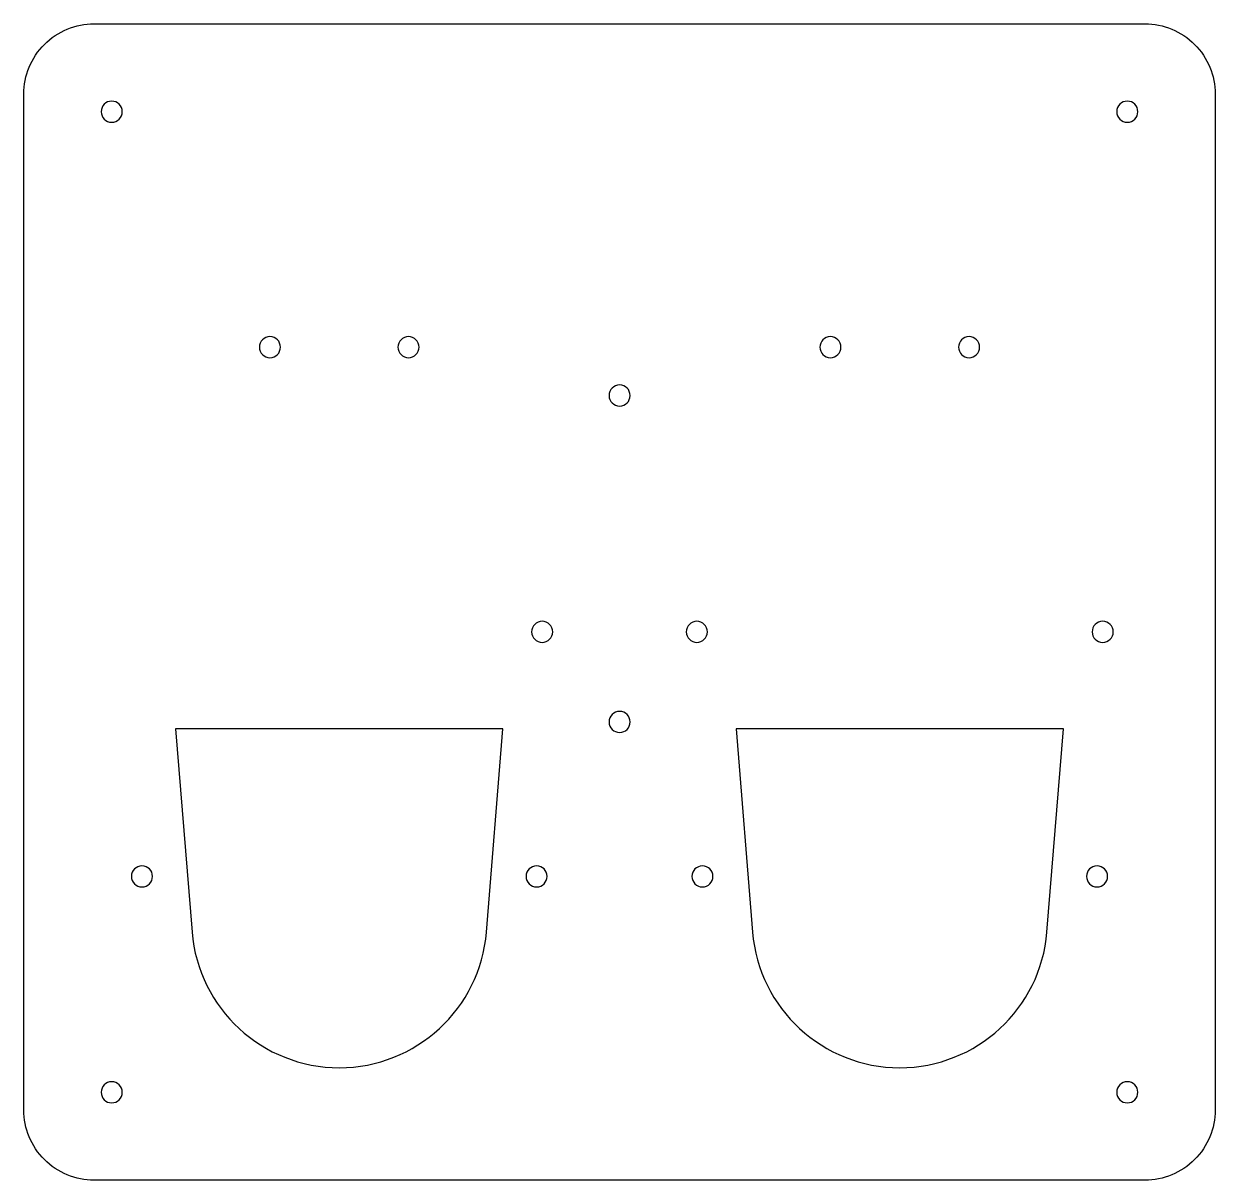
# Model space of a CAD drawing. Header units: millimetres. Extents: x -10 to 159, y 0 to 165.
import ezdxf

# ---------------------------------------------------------------- set-up
doc = ezdxf.new("R2010")
doc.units = ezdxf.units.MM

msp = doc.modelspace()

# ---------------------------------------------------------------- linework, layer by layer
at = {"layer": 'INTERIOR_PROFILES'}
for points in [[(58.13, 64.2), (11.58, 64.2), (13.93, 35.3, 0.922077), (55.79, 35.3)], [(137.85, 64.2), (91.29, 64.2), (93.64, 35.3, 0.922077), (135.5, 35.3)]]:
    msp.add_lwpolyline(points, format="xyb", close=True, dxfattribs=at)
at = {"layer": 'INTERIOR_PROFILES', "extrusion": (0, 0, -1)}
for centre in [(-2.5, 152), (-146.93, 152), (-25, 118.5), (-44.71, 118.5), (-104.71, 118.5), (-124.43, 118.5), (-74.73, 111.62), (-63.71, 78), (-85.71, 78), (-143.43, 78), (-74.73, 65.19), (-6.8, 43.21), (-62.92, 43.21), (-86.51, 43.21), (-142.63, 43.21), (-2.5, 12.5), (-146.93, 12.5)]:
    msp.add_circle(centre, 1.5, dxfattribs=at)
at = {"layer": 'OUTER_PROFILES'}
msp.add_lwpolyline([(-10, 154.5, -0.414214), (0, 164.5), (149.43, 164.5, -0.414214), (159.43, 154.5), (159.43, 10, -0.414214), (149.43, 0), (0, 0, -0.414214), (-10, 10)], format="xyb", close=True, dxfattribs=at)

doc.saveas('drawing.dxf')
